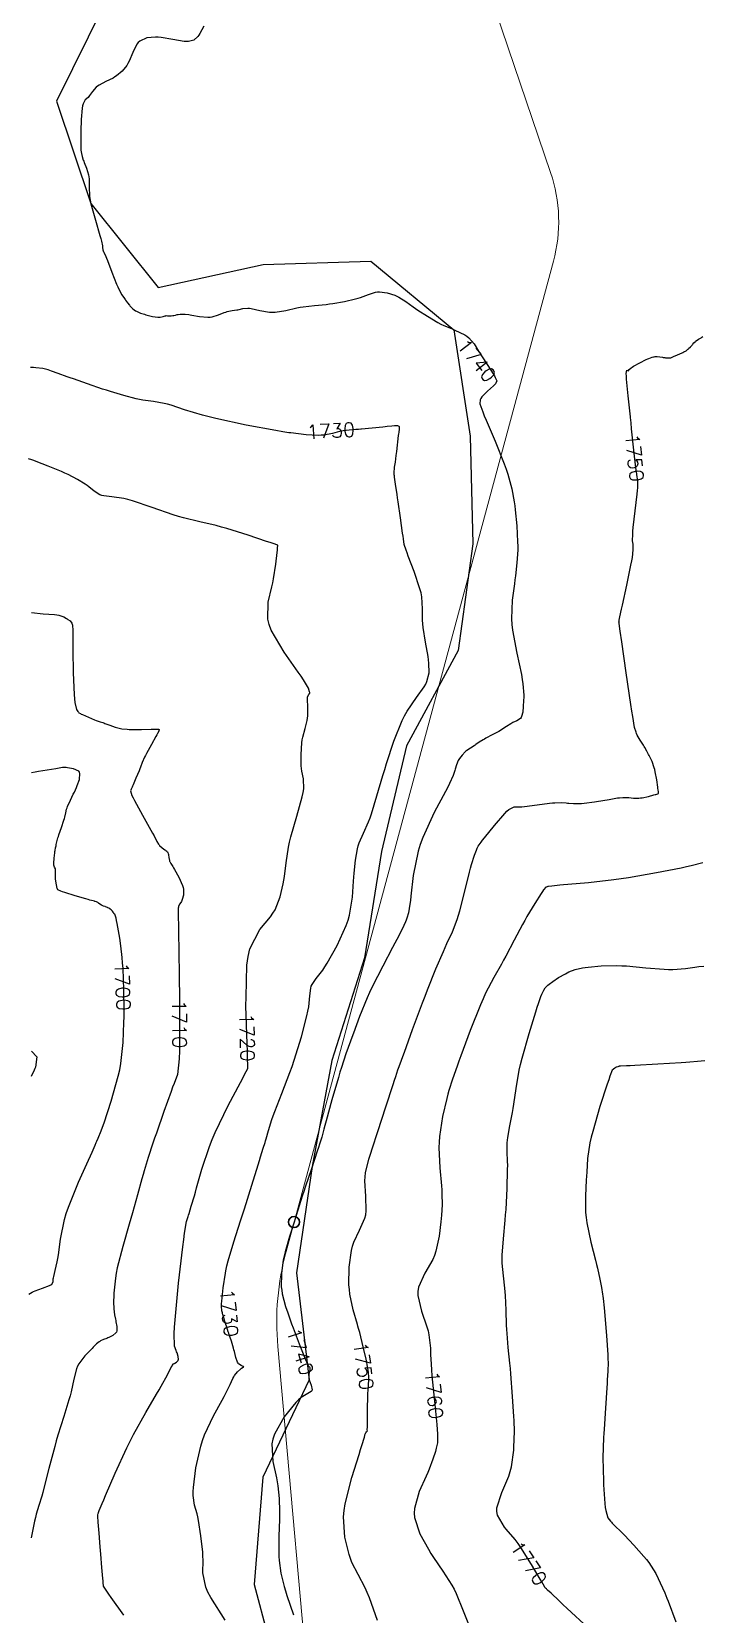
# Model space of a CAD drawing. Header units: metres. Extents: x 837477 to 838477, y 1189014 to 1191014.
# Drawn here: x 838021.5 to 838202.2, y 1190212.8 to 1190638.9 of the extents above; entities that cross this region are included whole.
import ezdxf

# ---------------------------------------------------------------- set-up
doc = ezdxf.new("R2010")
doc.units = ezdxf.units.M
doc.header["$LTSCALE"] = 0.3
doc.layers.add('COTAS 10', color=1, linetype='Continuous')
doc.layers.add('LINEA_DE_CEROS', color=61, linetype='Continuous')
doc.layers.add('Linea_Tendencia', color=51, linetype='Continuous', lineweight=20)
doc.layers.add('PTOBLIGADO', color=90, linetype='Continuous', lineweight=30)
doc.styles.get("Standard").update_dxf_attribs({"font": 'simplex.shx'})

msp = doc.modelspace()

# ---------------------------------------------------------------- linework, layer by layer
at = {"layer": 'COTAS 10'}
for points, elevation in [([(838067.854, 1190640.436), (838066.795, 1190638.417), (838066.509, 1190637.978), (838066.226, 1190637.592), (838065.229, 1190636.629), (838063.767, 1190636.28), (838063.191, 1190636.28), (838062.54, 1190636.322), (838059.573, 1190636.822), (838056.39, 1190637.362), (838055.603, 1190637.428), (838054.858, 1190637.459), (838052.509, 1190637.27), (838050.66, 1190636.41), (838050.231, 1190636.017), (838049.837, 1190635.558), (838048.711, 1190633.339), (838047.732, 1190630.946), (838047.429, 1190630.376), (838047.114, 1190629.846), (838045.863, 1190628.268), (838044.377, 1190627.042), (838043.914, 1190626.735), (838043.428, 1190626.442), (838041.485, 1190625.498), (838039.657, 1190624.566), (838039.245, 1190624.281), (838038.872, 1190623.983), (838037.864, 1190622.806), (838037.118, 1190621.705), (838036.911, 1190621.454), (838036.704, 1190621.227), (838035.952, 1190620.602), (838035.326, 1190619.504), (838035.197, 1190618.979), (838035.088, 1190618.357), (838034.855, 1190615.313), (838034.767, 1190612.151), (838034.749, 1190611.455), (838034.734, 1190610.838), (838034.703, 1190609.257), (838034.705, 1190608.277), (838034.711, 1190608.038), (838034.719, 1190607.814), (838034.767, 1190607.119), (838034.856, 1190606.479), (838034.889, 1190606.288), (838034.927, 1190606.091), (838035.094, 1190605.331), (838035.392, 1190604.359), (838035.512, 1190604.028), (838035.648, 1190603.67), (838036.274, 1190602.156), (838036.826, 1190600.376), (838036.915, 1190599.85), (838036.977, 1190599.311), (838036.97, 1190597.245), (838037.114, 1190594.536), (838037.27, 1190593.591), (838037.478, 1190592.561), (838038.649, 1190588.136), (838039.86, 1190584.05), (838040.092, 1190583.234), (838040.28, 1190582.555), (838040.584, 1190581.24), (838040.601, 1190580.858), (838040.606, 1190580.767), (838040.612, 1190580.682), (838040.637, 1190580.428), (838040.66, 1190580.254), (838040.666, 1190580.219), (838040.67, 1190580.189), (838040.68, 1190580.131), (838040.7, 1190580.078), (838040.711, 1190580.052), (838040.724, 1190580.02), (838040.788, 1190579.866), (838040.877, 1190579.672), (838040.906, 1190579.617), (838040.937, 1190579.56), (838041.063, 1190579.349), (838041.456, 1190578.427), (838041.655, 1190577.923), (838041.892, 1190577.311), (838043.076, 1190574.201), (838044.373, 1190570.936), (838044.682, 1190570.226), (838044.969, 1190569.6), (838045.824, 1190568.04), (838046.487, 1190567.096), (838046.652, 1190566.859), (838046.81, 1190566.632), (838047.315, 1190565.9), (838047.813, 1190565.254), (838047.966, 1190565.082), (838048.126, 1190564.912), (838048.758, 1190564.321), (838049.489, 1190563.795), (838049.711, 1190563.666), (838049.942, 1190563.544), (838050.847, 1190563.164), (838051.929, 1190562.826), (838052.27, 1190562.731), (838052.631, 1190562.635), (838054.085, 1190562.285), (838055.476, 1190562.057), (838055.797, 1190562.038), (838056.089, 1190562.039), (838056.914, 1190562.205), (838057.49, 1190562.422), (838057.626, 1190562.455), (838057.752, 1190562.477), (838058.122, 1190562.458), (838058.457, 1190562.395), (838058.561, 1190562.388), (838058.67, 1190562.385), (838059.104, 1190562.414), (838059.564, 1190562.484), (838059.689, 1190562.508), (838059.813, 1190562.533), (838060.253, 1190562.637), (838060.703, 1190562.737), (838060.833, 1190562.759), (838060.966, 1190562.779), (838061.468, 1190562.83), (838062, 1190562.854), (838062.153, 1190562.856), (838062.307, 1190562.857), (838062.884, 1190562.846), (838063.833, 1190562.739), (838064.221, 1190562.68), (838064.665, 1190562.608), (838066.722, 1190562.241), (838068.979, 1190562.03), (838069.547, 1190562.057), (838070.092, 1190562.119), (838071.856, 1190562.652), (838073.397, 1190563.301), (838073.8, 1190563.437), (838074.193, 1190563.554), (838075.53, 1190563.821), (838076.743, 1190563.996), (838077.059, 1190564.055), (838077.366, 1190564.119), (838078.401, 1190564.391), (838079.694, 1190564.492), (838080.163, 1190564.449), (838080.681, 1190564.376), (838082.951, 1190563.852), (838085.604, 1190563.419), (838086.363, 1190563.402), (838087.132, 1190563.429), (838089.994, 1190563.9), (838092.962, 1190564.562), (838093.796, 1190564.71), (838094.637, 1190564.842), (838097.719, 1190565.194), (838100.856, 1190565.517), (838101.731, 1190565.631), (838102.608, 1190565.756), (838105.798, 1190566.296), (838108.738, 1190566.961), (838109.458, 1190567.164), (838110.137, 1190567.376), (838112.25, 1190568.209), (838114.148, 1190568.818), (838114.692, 1190568.888), (838115.244, 1190568.915), (838117.303, 1190568.658), (838119.353, 1190567.967), (838119.898, 1190567.72), (838120.433, 1190567.45), (838122.288, 1190566.275), (838124.275, 1190564.854), (838124.894, 1190564.429), (838125.543, 1190563.989), (838128.137, 1190562.288), (838130.97, 1190560.627), (838131.771, 1190560.213), (838132.578, 1190559.819), (838134.572, 1190558.978), (838135.549, 1190558.564), (838138.179, 1190557.315), (838138.771, 1190556.924), (838139.303, 1190556.515), (838140.731, 1190554.876), (838141.926, 1190552.916), (838142.312, 1190552.304), (838142.72, 1190551.661), (838144.392, 1190549.09), (838145.869, 1190546.762), (838146.156, 1190546.273), (838146.389, 1190545.851), (838146.787, 1190544.888), (838146.442, 1190544.143), (838146.207, 1190543.859), (838145.91, 1190543.541), (838144.334, 1190542.109), (838142.808, 1190540.581), (838142.544, 1190540.201), (838142.348, 1190539.84), (838142.213, 1190538.694), (838143.037, 1190536.539), (838143.446, 1190535.542), (838143.933, 1190534.37), (838146.348, 1190528.694), (838148.828, 1190522.585), (838149.357, 1190521.14), (838149.817, 1190519.803), (838150.91, 1190515.867), (838151.502, 1190512.365), (838151.647, 1190511.301), (838151.784, 1190510.197), (838152.209, 1190505.867), (838152.438, 1190501.542), (838152.452, 1190500.439), (838152.443, 1190499.378), (838152.232, 1190495.89), (838151.824, 1190492.399), (838151.692, 1190491.336), (838151.552, 1190490.23), (838150.975, 1190485.89), (838150.777, 1190480.886), (838150.875, 1190479.362), (838151.04, 1190477.778), (838152.186, 1190471.558), (838153.438, 1190465.812), (838153.67, 1190464.526), (838153.851, 1190463.374), (838154.088, 1190460.316), (838153.992, 1190458.278), (838153.962, 1190457.768), (838153.932, 1190457.282), (838153.814, 1190455.723), (838153.5, 1190454.516), (838153.346, 1190454.252), (838153.162, 1190454.018), (838152.258, 1190453.425), (838151.165, 1190452.948), (838150.863, 1190452.787), (838150.561, 1190452.613), (838149.473, 1190451.88), (838148.22, 1190451.035), (838147.814, 1190450.79), (838147.383, 1190450.54), (838145.614, 1190449.601), (838143.896, 1190448.704), (838143.496, 1190448.48), (838143.13, 1190448.268), (838142.083, 1190447.593), (838141.215, 1190446.991), (838140.962, 1190446.824), (838140.702, 1190446.658), (838139.718, 1190446.06), (838138.748, 1190445.408), (838138.498, 1190445.208), (838138.256, 1190444.999), (838137.447, 1190444.174), (838136.759, 1190443.233), (838136.592, 1190442.95), (838136.436, 1190442.658), (838135.958, 1190441.525), (838135.572, 1190440.361), (838135.474, 1190440.05), (838135.379, 1190439.743), (838135.067, 1190438.675), (838134.111, 1190436.51), (838133.61, 1190435.512), (838133.006, 1190434.342), (838129.973, 1190428.675), (838126.855, 1190421.939), (838126.198, 1190420.094), (838125.63, 1190418.258), (838124.323, 1190411.7), (838123.681, 1190406.212), (838123.532, 1190405.05), (838123.395, 1190404.043), (838123.005, 1190401.7), (838122.557, 1190400.218), (838122.383, 1190399.754), (838122.188, 1190399.268), (838121.306, 1190397.318), (838119.882, 1190394.507), (838119.346, 1190393.477), (838118.748, 1190392.338), (838116.078, 1190387.318), (838113.253, 1190381.753), (838112.559, 1190380.271), (838111.902, 1190378.815), (838109.845, 1190373.767), (838108.181, 1190369.263), (838107.773, 1190368.15), (838107.386, 1190367.095), (838106.179, 1190363.767), (838104.956, 1190360.063), (838104.56, 1190358.771), (838104.14, 1190357.363), (838102.412, 1190351.317), (838100.84, 1190345.646), (838100.516, 1190344.475), (838100.241, 1190343.477), (838099.652, 1190341.317), (838099.06, 1190339.38), (838098.783, 1190338.524), (838098.457, 1190337.529), (838096.873, 1190332.779), (838095.211, 1190327.805), (838094.836, 1190326.668), (838094.498, 1190325.636), (838093.584, 1190322.779), (838092.77, 1190320.197), (838092.494, 1190319.339), (838092.197, 1190318.419), (838090.941, 1190314.578), (838089.758, 1190310.461), (838089.507, 1190309.367), (838089.288, 1190308.293), (838088.774, 1190304.578), (838088.763, 1190301.034), (838088.861, 1190300.067), (838089.004, 1190299.106), (838089.885, 1190295.689), (838090.482, 1190294.009), (838091.159, 1190292.102), (838091.548, 1190291.034), (838091.953, 1190289.933), (838093.551, 1190285.689), (838094.967, 1190282.069), (838095.258, 1190281.362), (838095.506, 1190280.783), (838096.037, 1190279.76), (838096.244, 1190279.572), (838096.288, 1190279.52), (838096.326, 1190279.468), (838096.415, 1190279.28), (838096.447, 1190279.064), (838096.45, 1190278.995), (838096.45, 1190278.921), (838096.426, 1190278.618), (838096.358, 1190278.225), (838096.329, 1190278.095), (838096.297, 1190277.955), (838096.146, 1190277.371), (838096.132, 1190276.548), (838096.186, 1190276.257), (838096.266, 1190275.938), (838096.275, 1190275.914), (838096.762, 1190274.561), (838097.029, 1190273.27), (838096.963, 1190273.006), (838096.837, 1190272.782), (838095.879, 1190272.314), (838094.085, 1190271.225), (838093.433, 1190270.612), (838092.713, 1190269.862), (838089.548, 1190266.026), (838086.881, 1190261.309), (838086.474, 1190260.003), (838086.211, 1190258.698), (838086.459, 1190253.987), (838087.445, 1190249.588), (838087.647, 1190248.48), (838087.819, 1190247.42), (838088.184, 1190243.987), (838088.272, 1190240.542), (838088.269, 1190239.474), (838088.255, 1190238.356), (838088.106, 1190233.909), (838088.05, 1190229.473), (838088.095, 1190228.363), (838088.165, 1190227.305), (838088.638, 1190223.909), (838089.546, 1190220.33), (838089.892, 1190219.156), (838090.278, 1190217.903), (838092.013, 1190212.716)], 1740), ([(838114.717, 1190211.176), (838112.513, 1190217.279), (838111.935, 1190218.683), (838111.371, 1190219.963), (838109.449, 1190223.555), (838107.784, 1190226.782), (838107.381, 1190227.833), (838107.005, 1190228.951), (838105.856, 1190233.555), (838105.545, 1190239.089), (838105.695, 1190240.793), (838105.949, 1190242.572), (838107.719, 1190249.619), (838109.73, 1190255.876), (838110.135, 1190257.157), (838110.474, 1190258.243), (838111.15, 1190260.534), (838111.383, 1190261.375), (838111.442, 1190261.546), (838111.499, 1190261.691), (838111.688, 1190261.99), (838111.83, 1190262.093), (838111.859, 1190262.114), (838111.883, 1190262.132), (838111.928, 1190262.169), (838111.938, 1190262.213), (838111.939, 1190262.235), (838111.94, 1190262.262), (838111.936, 1190262.394), (838111.941, 1190263.353), (838111.948, 1190263.9), (838111.957, 1190264.571), (838112.006, 1190268.011), (838112.084, 1190271.618), (838112.11, 1190272.394), (838112.139, 1190273.072), (838112.263, 1190274.717), (838112.342, 1190275.838), (838112.343, 1190276.186), (838112.335, 1190276.551), (838112.232, 1190278.005), (838111.921, 1190280.003), (838111.783, 1190280.711), (838111.621, 1190281.485), (838110.85, 1190284.838), (838109.874, 1190288.676), (838109.584, 1190289.757), (838109.401, 1190290.427), (838109.286, 1190290.845), (838108.137, 1190294.838), (838107.232, 1190299.052), (838107.087, 1190300.28), (838106.989, 1190301.534), (838107.017, 1190306.282), (838107.655, 1190310.808), (838107.94, 1190311.923), (838108.274, 1190312.977), (838109.871, 1190316.282), (838111.288, 1190319.451), (838111.508, 1190320.419), (838111.652, 1190321.427), (838111.547, 1190325.395), (838111.302, 1190329.498), (838111.358, 1190330.592), (838111.467, 1190331.667), (838112.305, 1190335.395), (838113.734, 1190339.744), (838114.215, 1190341.21), (838114.733, 1190342.79), (838116.911, 1190349.446), (838118.886, 1190355.48), (838119.276, 1190356.669), (838119.598, 1190357.648), (838120.195, 1190359.446), (838120.335, 1190359.842), (838120.369, 1190359.939), (838120.402, 1190360.03), (838120.504, 1190360.31), (838121.118, 1190361.991), (838121.473, 1190362.965), (838121.908, 1190364.159), (838124.147, 1190370.31), (838126.791, 1190377.423), (838127.481, 1190379.225), (838128.153, 1190380.954), (838130.428, 1190386.59), (838132.416, 1190391.263), (838132.907, 1190392.385), (838133.372, 1190393.432), (838134.84, 1190396.59), (838136.154, 1190399.895), (838136.522, 1190401.034), (838136.893, 1190402.27), (838138.25, 1190407.545), (838139.476, 1190412.616), (838139.764, 1190413.724), (838140.03, 1190414.703), (838140.806, 1190417.17), (838141.346, 1190418.54), (838141.462, 1190418.828), (838141.564, 1190419.076), (838141.816, 1190419.641), (838142.578, 1190420.683), (838143.002, 1190421.231), (838143.519, 1190421.891), (838146.157, 1190425.216), (838148.943, 1190428.45), (838149.554, 1190429.054), (838150.095, 1190429.531), (838151.469, 1190430.202), (838152.977, 1190430.193), (838153.602, 1190430.241), (838154.318, 1190430.312), (838157.653, 1190430.752), (838161.052, 1190431.202), (838161.808, 1190431.279), (838162.483, 1190431.336), (838164.25, 1190431.368), (838165.495, 1190431.266), (838165.841, 1190431.238), (838166.188, 1190431.209), (838167.445, 1190431.108), (838169.09, 1190431.117), (838169.681, 1190431.159), (838170.33, 1190431.218), (838173.166, 1190431.571), (838175.935, 1190431.986), (838176.542, 1190432.084), (838177.08, 1190432.174), (838178.449, 1190432.436), (838179.363, 1190432.612), (838179.614, 1190432.648), (838179.865, 1190432.678), (838180.765, 1190432.737), (838181.754, 1190432.731), (838182.061, 1190432.718), (838182.383, 1190432.702), (838183.664, 1190432.604), (838185.119, 1190432.595), (838185.55, 1190432.634), (838185.993, 1190432.691), (838187.697, 1190433.047), (838189.161, 1190433.435), (838189.453, 1190433.513), (838189.696, 1190433.578), (838190.165, 1190433.705), (838190.29, 1190433.761), (838190.316, 1190433.781), (838190.338, 1190433.804), (838190.388, 1190433.903), (838190.402, 1190434.021), (838190.403, 1190434.056), (838190.401, 1190434.091), (838190.382, 1190434.224), (838190.292, 1190434.807), (838190.246, 1190435.125), (838190.191, 1190435.512), (838189.918, 1190437.475), (838189.521, 1190439.693), (838189.388, 1190440.241), (838189.245, 1190440.759), (838188.647, 1190442.389), (838188.029, 1190443.703), (838187.873, 1190444.023), (838187.725, 1190444.323), (838187.244, 1190445.248), (838186.709, 1190446.178), (838186.526, 1190446.482), (838186.327, 1190446.806), (838185.482, 1190448.144), (838184.671, 1190449.562), (838184.494, 1190449.936), (838184.338, 1190450.302), (838183.943, 1190451.556), (838183.44, 1190454.546), (838183.215, 1190456.006), (838182.954, 1190457.74), (838181.7, 1190466.288), (838180.496, 1190474.613), (838180.08, 1190477.493), (838179.781, 1190479.566), (838179.775, 1190479.623), (838179.773, 1190479.636), (838179.772, 1190479.649), (838179.767, 1190479.687), (838179.764, 1190479.719), (838179.764, 1190479.735), (838179.765, 1190479.764), (838179.767, 1190479.79), (838179.767, 1190479.797), (838179.768, 1190479.803), (838179.769, 1190479.824), (838179.767, 1190479.852), (838179.765, 1190479.862), (838179.763, 1190479.873), (838179.752, 1190479.925), (838179.743, 1190479.99), (838179.742, 1190480.01), (838179.743, 1190480.032), (838179.75, 1190480.117), (838179.778, 1190480.294), (838179.791, 1190480.373), (838179.807, 1190480.465), (838179.883, 1190480.907), (838180.235, 1190482.603), (838180.425, 1190483.487), (838180.654, 1190484.55), (838181.816, 1190489.884), (838182.955, 1190495.304), (838183.171, 1190496.422), (838183.344, 1190497.373), (838183.606, 1190499.426), (838183.563, 1190500.389), (838183.543, 1190500.654), (838183.519, 1190500.917), (838183.404, 1190501.861), (838183.431, 1190503.67), (838183.497, 1190504.479), (838183.589, 1190505.421), (838184.133, 1190509.937), (838184.667, 1190514.433), (838184.753, 1190515.363), (838184.811, 1190516.156), (838184.799, 1190517.883), (838184.527, 1190519.681), (838184.422, 1190520.519), (838184.304, 1190521.505), (838183.771, 1190526.294), (838183.154, 1190532.029), (838182.983, 1190533.611), (838182.827, 1190535.052), (838182.812, 1190535.19), (838182.196, 1190540.874), (838181.772, 1190545.38), (838181.723, 1190546.217), (838181.703, 1190546.876), (838181.875, 1190547.774), (838182.192, 1190547.638), (838182.263, 1190547.646), (838182.327, 1190547.673), (838182.497, 1190547.933), (838183.006, 1190548.45), (838183.283, 1190548.639), (838183.619, 1190548.847), (838185.324, 1190549.766), (838187.106, 1190550.632), (838187.489, 1190550.808), (838187.825, 1190550.956), (838188.643, 1190551.257), (838189.076, 1190551.359), (838189.169, 1190551.381), (838189.25, 1190551.401), (838189.447, 1190551.448), (838189.72, 1190551.452), (838189.85, 1190551.444), (838190.003, 1190551.433), (838190.749, 1190551.357), (838191.502, 1190551.269), (838191.658, 1190551.248), (838191.792, 1190551.23), (838192.09, 1190551.178), (838192.309, 1190551.144), (838192.393, 1190551.135), (838192.488, 1190551.128), (838192.919, 1190551.106), (838193.324, 1190551.095), (838193.403, 1190551.095), (838193.467, 1190551.096), (838193.582, 1190551.107), (838193.613, 1190551.123), (838193.625, 1190551.127), (838193.639, 1190551.131), (838193.702, 1190551.141), (838194.028, 1190551.264), (838194.208, 1190551.338), (838194.428, 1190551.431), (838195.543, 1190551.909), (838196.725, 1190552.442), (838196.985, 1190552.568), (838197.217, 1190552.685), (838197.813, 1190553.03), (838198.24, 1190553.361), (838198.366, 1190553.47), (838198.495, 1190553.586), (838198.988, 1190554.066), (838199.442, 1190554.549), (838199.547, 1190554.667), (838199.642, 1190554.779), (838199.912, 1190555.125), (838200.237, 1190555.46), (838200.368, 1190555.564), (838200.517, 1190555.674), (838201.201, 1190556.11), (838201.859, 1190556.508), (838201.99, 1190556.593), (838202.1, 1190556.666), (838202.316, 1190556.84)], 1750), ([(838073.674, 1190211.261), (838069.735, 1190217.373), (838069.003, 1190218.807), (838068.427, 1190220.129), (838067.642, 1190223.968), (838067.702, 1190227.393), (838067.658, 1190228.453), (838067.589, 1190229.561), (838067.118, 1190233.968), (838066.462, 1190238.11), (838066.275, 1190239.052), (838066.087, 1190239.903), (838065.387, 1190242.238), (838065.002, 1190244.837), (838065.013, 1190245.856), (838065.073, 1190247.005), (838065.713, 1190252.238), (838067.031, 1190258.081), (838067.519, 1190259.616), (838068.06, 1190261.114), (838070.458, 1190266.225), (838072.817, 1190270.496), (838073.333, 1190271.466), (838073.79, 1190272.342), (838074.945, 1190274.737), (838075.727, 1190276.345), (838075.949, 1190276.725), (838076.173, 1190277.077), (838076.999, 1190278.116), (838077.74, 1190278.823), (838077.91, 1190278.967), (838078.065, 1190279.088), (838078.498, 1190279.336), (838078.616, 1190279.464), (838078.573, 1190279.51), (838078.496, 1190279.559), (838077.944, 1190279.776), (838077.26, 1190280.263), (838077.1, 1190280.484), (838076.952, 1190280.743), (838076.526, 1190281.986), (838076.13, 1190283.556), (838076.002, 1190284.021), (838075.866, 1190284.499), (838075.477, 1190285.775), (838075.306, 1190286.332), (838074.741, 1190288.078), (838074.601, 1190288.5), (838074.469, 1190288.896), (838074.054, 1190290.106), (838073.708, 1190291.132), (838073.619, 1190291.411), (838073.534, 1190291.688), (838073.251, 1190292.673), (838073.006, 1190293.549), (838072.944, 1190293.757), (838072.884, 1190293.95), (838072.689, 1190294.524), (838072.64, 1190295.764), (838072.673, 1190296.377), (838072.725, 1190297.107), (838073.079, 1190300.718), (838073.719, 1190304.694), (838073.814, 1190305.285), (838074.107, 1190306.619), (838074.437, 1190307.982), (838075.952, 1190313.151), (838077.767, 1190318.741), (838078.286, 1190320.369), (838078.813, 1190322.032), (838080.778, 1190328.325), (838082.484, 1190333.825), (838082.848, 1190334.988), (838083.164, 1190335.994), (838083.914, 1190338.325), (838084.392, 1190339.847), (838084.538, 1190340.342), (838084.689, 1190340.87), (838085.283, 1190343.044), (838086.226, 1190346.028), (838086.598, 1190347.067), (838087.018, 1190348.197), (838088.932, 1190353.044), (838091.09, 1190358.695), (838091.663, 1190360.331), (838092.226, 1190361.999), (838094.17, 1190368.282), (838095.662, 1190373.929), (838095.94, 1190375.197), (838096.159, 1190376.336), (838096.463, 1190379.379), (838096.679, 1190381.43), (838096.843, 1190381.944), (838097.052, 1190382.434), (838098.182, 1190384.009), (838099.911, 1190386.239), (838100.497, 1190387.142), (838101.13, 1190388.169), (838103.806, 1190392.912), (838106.253, 1190398.276), (838106.742, 1190399.696), (838107.148, 1190401.087), (838107.935, 1190405.871), (838108.209, 1190410.202), (838108.292, 1190411.307), (838108.378, 1190412.371), (838108.717, 1190415.871), (838109.27, 1190418.955), (838109.491, 1190419.756), (838109.742, 1190420.534), (838110.894, 1190423.153), (838112.268, 1190426.189), (838112.658, 1190427.229), (838113.052, 1190428.357), (838114.513, 1190433.153), (838116.125, 1190438.674), (838116.615, 1190440.258), (838117.124, 1190441.867), (838119.117, 1190447.88), (838121.329, 1190453.436), (838121.975, 1190454.756), (838122.635, 1190455.983), (838125.141, 1190459.624), (838127.251, 1190462.491), (838127.662, 1190463.229), (838127.997, 1190463.942), (838128.583, 1190466.317), (838128.496, 1190468.931), (838128.408, 1190469.795), (838128.291, 1190470.721), (838127.638, 1190474.573), (838127.006, 1190478.535), (838126.903, 1190479.53), (838126.832, 1190480.481), (838126.833, 1190483.547), (838126.611, 1190486.77), (838126.399, 1190487.82), (838126.122, 1190488.939), (838124.576, 1190493.547), (838122.966, 1190497.745), (838122.648, 1190498.605), (838122.386, 1190499.333), (838121.9, 1190500.871), (838121.667, 1190502.379), (838121.564, 1190503.089), (838121.444, 1190503.925), (838120.871, 1190507.999), (838120.256, 1190512.378), (838120.109, 1190513.407), (838119.973, 1190514.355), (838119.565, 1190517.117), (838119.296, 1190518.941), (838119.247, 1190519.299), (838119.209, 1190519.593), (838119.164, 1190520.124), (838119.184, 1190520.269), (838119.187, 1190520.32), (838119.19, 1190520.375), (838119.191, 1190520.614), (838119.233, 1190521.15), (838119.262, 1190521.393), (838119.297, 1190521.677), (838119.486, 1190523.044), (838119.729, 1190524.825), (838119.798, 1190525.37), (838119.869, 1190525.937), (838120.376, 1190530.21), (838120.432, 1190530.65), (838120.483, 1190531.036), (838120.627, 1190531.983), (838120.622, 1190532.472), (838120.579, 1190532.569), (838120.518, 1190532.65), (838120.149, 1190532.804), (838119.608, 1190532.822), (838119.438, 1190532.816), (838119.259, 1190532.806), (838118.544, 1190532.733), (838117.26, 1190532.588), (838116.723, 1190532.533), (838116.107, 1190532.471), (838113.229, 1190532.195), (838110.338, 1190531.931), (838110.214, 1190531.919), (838109.512, 1190531.858), (838108.868, 1190531.803), (838107.022, 1190531.659), (838105.446, 1190531.46), (838104.972, 1190531.369), (838104.482, 1190531.264), (838102.573, 1190530.757), (838100.257, 1190530.328), (838099.509, 1190530.271), (838098.715, 1190530.242), (838095.462, 1190530.36), (838091.367, 1190530.88), (838090.815, 1190530.949), (838089.142, 1190531.216), (838087.301, 1190531.528), (838079.256, 1190533.029), (838071.154, 1190534.754), (838069.277, 1190535.206), (838067.56, 1190535.648), (838062.68, 1190537.154), (838059.057, 1190538.359), (838058.131, 1190538.612), (838057.239, 1190538.829), (838054.295, 1190539.322), (838051.419, 1190539.73), (838050.568, 1190539.894), (838049.695, 1190540.08), (838046.344, 1190540.939), (838042.704, 1190542.033), (838041.648, 1190542.368), (838040.57, 1190542.717), (838036.502, 1190544.093), (838032.742, 1190545.418), (838031.858, 1190545.735), (838031.043, 1190546.03), (838028.666, 1190546.915), (838026.851, 1190547.565), (838026.389, 1190547.712), (838025.945, 1190547.845), (838024.49, 1190548.204), (838022.657, 1190548.433), (838021.974, 1190548.484), (838021.216, 1190548.53)], 1730), ([(838046.295, 1190212.611), (838042.908, 1190217.328), (838042.258, 1190218.256), (838041.733, 1190219.02), (838040.878, 1190220.413), (838040.782, 1190221.377), (838040.736, 1190221.87), (838040.681, 1190222.461), (838040.413, 1190225.413), (838040.098, 1190229.014), (838040.014, 1190230.014), (838039.931, 1190231.015), (838039.642, 1190234.642), (838039.428, 1190237.621), (838039.392, 1190238.214), (838039.367, 1190238.705), (838039.357, 1190239.642), (838039.447, 1190239.988), (838039.483, 1190240.106), (838039.524, 1190240.235), (838039.715, 1190240.782), (838040.503, 1190242.687), (838040.92, 1190243.672), (838041.425, 1190244.856), (838043.966, 1190250.782), (838047.123, 1190257.682), (838048.015, 1190259.48), (838048.915, 1190261.23), (838052.228, 1190267.14), (838055.167, 1190272.095), (838055.831, 1190273.241), (838056.43, 1190274.29), (838058.052, 1190277.266), (838059.03, 1190279.147), (838059.223, 1190279.506), (838059.383, 1190279.796), (838059.681, 1190280.257), (838059.857, 1190280.327), (838059.94, 1190280.369), (838060.038, 1190280.422), (838060.515, 1190280.693), (838060.929, 1190281.136), (838060.988, 1190281.296), (838061.022, 1190281.472), (838060.944, 1190282.246), (838060.658, 1190283.209), (838060.561, 1190283.504), (838060.457, 1190283.813), (838060.018, 1190285.034), (838059.885, 1190288.423), (838059.974, 1190290.099), (838060.116, 1190292.094), (838061.085, 1190301.962), (838062.219, 1190311.788), (838062.466, 1190313.757), (838062.684, 1190315.399), (838063.231, 1190318.613), (838063.645, 1190319.896), (838063.78, 1190320.32), (838063.923, 1190320.775), (838064.512, 1190322.668), (838065.337, 1190325.473), (838065.629, 1190326.502), (838065.948, 1190327.641), (838067.332, 1190332.668), (838069.377, 1190338.79), (838070.114, 1190340.619), (838070.925, 1190342.506), (838074.471, 1190349.807), (838077.723, 1190356.013), (838078.349, 1190357.211), (838078.856, 1190358.182), (838079.698, 1190359.807), (838079.75, 1190359.965), (838079.76, 1190360.01), (838079.768, 1190360.057), (838079.778, 1190360.235), (838079.688, 1190362.869), (838079.632, 1190364.465), (838079.562, 1190366.436), (838079.199, 1190376.684), (838079.263, 1190378.959), (838079.502, 1190387.56), (838079.852, 1190389.927), (838080.318, 1190392.014), (838082.961, 1190397.227), (838085.873, 1190400.629), (838086.507, 1190401.575), (838087.067, 1190402.523), (838088.469, 1190405.959), (838089.265, 1190409.471), (838089.443, 1190410.466), (838089.602, 1190411.471), (838090.026, 1190415.181), (838090.657, 1190419.401), (838090.947, 1190420.727), (838091.287, 1190422.122), (838092.935, 1190427.728), (838094.409, 1190432.944), (838094.641, 1190434.092), (838094.796, 1190435.112), (838094.717, 1190437.728), (838094.269, 1190439.821), (838094.191, 1190440.511), (838094.133, 1190441.249), (838094.091, 1190444.315), (838094.309, 1190447.447), (838094.415, 1190448.226), (838094.542, 1190448.967), (838095.164, 1190451.328), (838095.729, 1190453.501), (838095.819, 1190454.124), (838095.88, 1190454.757), (838095.862, 1190457.119), (838095.781, 1190459.102), (838095.803, 1190459.495), (838095.845, 1190459.821), (838096.154, 1190460.438), (838096.403, 1190460.816), (838096.406, 1190460.993), (838096.38, 1190461.2), (838096.049, 1190462.206), (838094.734, 1190464.423), (838094.088, 1190465.394), (838093.32, 1190466.52), (838089.527, 1190471.874), (838086.068, 1190477.807), (838085.51, 1190479.297), (838085.124, 1190480.722), (838085.175, 1190485.315), (838086.216, 1190489.425), (838086.455, 1190490.545), (838086.672, 1190491.656), (838087.278, 1190495.602), (838087.64, 1190498.747), (838087.704, 1190499.354), (838087.752, 1190499.846), (838087.795, 1190500.666), (838086.536, 1190501.124), (838085.762, 1190501.386), (838084.805, 1190501.707), (838079.817, 1190503.358), (838074.057, 1190505.149), (838072.614, 1190505.558), (838071.237, 1190505.93), (838066.812, 1190506.959), (838062.415, 1190508.033), (838061.056, 1190508.432), (838059.635, 1190508.875), (838053.992, 1190510.844), (838048.65, 1190512.656), (838047.419, 1190513), (838046.296, 1190513.276), (838043.137, 1190513.704), (838040.91, 1190513.923), (838040.374, 1190514.067), (838039.874, 1190514.248), (838038.36, 1190515.201), (838036.89, 1190516.409), (838036.417, 1190516.75), (838035.915, 1190517.094), (838033.867, 1190518.36), (838031.292, 1190519.692), (838030.459, 1190520.078), (838029.573, 1190520.471), (838025.941, 1190521.953), (838022.71, 1190523.19), (838022.077, 1190523.429), (838021.558, 1190523.624), (838020.629, 1190523.953)], 1720), ([(838021.454, 1190482.553), (838024.586, 1190482.207), (838027.626, 1190482.039), (838028.272, 1190481.961), (838028.833, 1190481.869), (838030.155, 1190481.423), (838030.889, 1190480.926), (838031.08, 1190480.801), (838031.266, 1190480.683), (838031.891, 1190480.306), (838032.353, 1190479.694), (838032.435, 1190479.429), (838032.498, 1190479.121), (838032.562, 1190477.663), (838032.547, 1190474.872), (838032.56, 1190473.725), (838032.58, 1190472.416), (838032.715, 1190466.334), (838032.954, 1190460.472), (838033.039, 1190459.301), (838033.133, 1190458.326), (838033.544, 1190456.438), (838033.927, 1190455.934), (838034.004, 1190455.831), (838034.069, 1190455.745), (838034.195, 1190455.567), (838034.618, 1190455.337), (838034.869, 1190455.218), (838035.178, 1190455.075), (838036.779, 1190454.358), (838038.466, 1190453.634), (838038.831, 1190453.487), (838039.15, 1190453.362), (838039.932, 1190453.103), (838040.629, 1190452.895), (838040.895, 1190452.803), (838041.193, 1190452.696), (838042.533, 1190452.185), (838043.971, 1190451.667), (838044.331, 1190451.555), (838044.674, 1190451.457), (838045.776, 1190451.218), (838047.201, 1190451.108), (838047.748, 1190451.09), (838048.361, 1190451.079), (838051.124, 1190451.088), (838053.714, 1190451.127), (838054.217, 1190451.135), (838054.628, 1190451.142), (838055.339, 1190451.157), (838055.433, 1190451.164), (838055.455, 1190451.165), (838055.475, 1190451.167), (838055.533, 1190451.17), (838055.579, 1190451.172), (838055.605, 1190451.172), (838055.653, 1190451.17), (838055.7, 1190451.154), (838055.712, 1190451.145), (838055.725, 1190451.134), (838055.769, 1190451.077), (838055.807, 1190451.022), (838055.817, 1190451.012), (838055.825, 1190451.003), (838055.852, 1190450.992), (838055.862, 1190450.976), (838055.861, 1190450.964), (838055.857, 1190450.949), (838055.83, 1190450.869), (838055.792, 1190450.766), (838055.783, 1190450.736), (838055.774, 1190450.705), (838055.744, 1190450.592), (838055.423, 1190449.97), (838055.231, 1190449.62), (838054.993, 1190449.192), (838053.759, 1190447.003), (838052.453, 1190444.623), (838052.169, 1190444.075), (838051.92, 1190443.575), (838051.301, 1190442.171), (838050.796, 1190440.862), (838050.618, 1190440.422), (838050.424, 1190439.949), (838049.585, 1190437.96), (838048.815, 1190436.164), (838048.665, 1190435.813), (838048.542, 1190435.524), (838048.324, 1190435.005), (838048.263, 1190434.861), (838048.239, 1190434.809), (838048.212, 1190434.751), (838048.087, 1190434.496), (838048.504, 1190433.317), (838048.818, 1190432.676), (838049.218, 1190431.9), (838051.382, 1190427.96), (838053.635, 1190423.939), (838054.091, 1190423.111), (838054.475, 1190422.407), (838055.258, 1190420.897), (838055.668, 1190420.207), (838055.817, 1190420.02), (838055.981, 1190419.835), (838056.701, 1190419.183), (838057.384, 1190418.652), (838057.525, 1190418.544), (838057.645, 1190418.452), (838057.902, 1190418.258), (838058.019, 1190418.153), (838058.051, 1190418.118), (838058.082, 1190418.079), (838058.191, 1190417.916), (838058.297, 1190417.602), (838058.327, 1190417.469), (838058.357, 1190417.315), (838058.465, 1190416.59), (838058.614, 1190415.821), (838058.669, 1190415.639), (838058.731, 1190415.471), (838059.004, 1190414.975), (838059.523, 1190414.167), (838059.74, 1190413.802), (838059.988, 1190413.376), (838061.146, 1190411.325), (838062.17, 1190409.083), (838062.334, 1190408.536), (838062.446, 1190408.021), (838062.418, 1190406.43), (838062.041, 1190405.237), (838061.933, 1190404.973), (838061.824, 1190404.739), (838061.416, 1190404.133), (838061.092, 1190403.493), (838061.034, 1190403.237), (838060.991, 1190402.946), (838060.954, 1190401.61), (838061.042, 1190397.319), (838061.077, 1190395.165), (838061.117, 1190392.591), (838061.251, 1190383.495), (838061.304, 1190379.81), (838061.359, 1190367.053), (838061.316, 1190364.497), (838061.247, 1190362.362), (838060.792, 1190358.176), (838059.85, 1190355.774), (838059.475, 1190354.764), (838059.051, 1190353.605), (838057.109, 1190348.176), (838055.087, 1190342.382), (838054.613, 1190340.993), (838054.176, 1190339.698), (838052.906, 1190335.797), (838051.834, 1190332.262), (838051.521, 1190331.196), (838051.201, 1190330.093), (838049.987, 1190325.797), (838048.619, 1190320.899), (838048.201, 1190319.416), (838047.766, 1190317.877), (838046.055, 1190311.865), (838044.572, 1190306.066), (838044.281, 1190304.663), (838044.042, 1190303.347), (838043.611, 1190299.327), (838043.585, 1190296.331), (838043.602, 1190295.662), (838043.629, 1190295.062), (838043.814, 1190293.474), (838044.065, 1190292.297), (838044.134, 1190291.957), (838044.203, 1190291.61), (838044.451, 1190290.304), (838044.431, 1190289.11), (838044.332, 1190288.832), (838044.191, 1190288.579), (838043.344, 1190287.856), (838042.288, 1190287.343), (838042.016, 1190287.221), (838041.752, 1190287.108), (838040.874, 1190286.771), (838040.085, 1190286.426), (838039.878, 1190286.307), (838039.676, 1190286.178), (838038.988, 1190285.628), (838038.099, 1190284.762), (838037.77, 1190284.434), (838037.406, 1190284.067), (838035.792, 1190282.421), (838034.213, 1190280.299), (838033.87, 1190279.631), (838033.569, 1190278.929), (838032.821, 1190276.104), (838032.122, 1190272.715), (838031.85, 1190271.657), (838031.545, 1190270.547), (838030.162, 1190266.104), (838028.572, 1190261.048), (838028.137, 1190259.551), (838027.703, 1190258.011), (838026.155, 1190252.098), (838024.803, 1190246.799), (838024.494, 1190245.646), (838024.213, 1190244.63), (838023.43, 1190242.098), (838022.744, 1190239.769), (838022.524, 1190238.882), (838022.289, 1190237.889), (838021.333, 1190233.43)], 1710), ([(838020.718, 1190299.004), (838021.631, 1190299.568), (838022.007, 1190299.741), (838022.437, 1190299.921), (838024.436, 1190300.633), (838026.305, 1190301.358), (838026.652, 1190301.545), (838026.926, 1190301.727), (838027.299, 1190302.339), (838027.32, 1190303.152), (838027.371, 1190303.461), (838027.442, 1190303.807), (838027.859, 1190305.358), (838028.403, 1190307.744), (838028.553, 1190308.616), (838028.702, 1190309.579), (838029.24, 1190313.821), (838030.316, 1190319.119), (838030.806, 1190320.749), (838031.378, 1190322.448), (838034.135, 1190329.173), (838036.829, 1190335.078), (838037.362, 1190336.26), (838037.802, 1190337.246), (838038.619, 1190339.173), (838038.875, 1190339.844), (838038.961, 1190340.037), (838039.054, 1190340.235), (838039.445, 1190340.976), (838040.244, 1190342.975), (838040.595, 1190343.964), (838041.001, 1190345.143), (838042.933, 1190350.976), (838044.83, 1190357.694), (838045.213, 1190359.431), (838045.535, 1190361.114), (838046.185, 1190366.748), (838046.365, 1190372.148), (838046.39, 1190373.684), (838046.391, 1190373.785), (838046.404, 1190375.237), (838046.366, 1190380.996), (838046.123, 1190386.69), (838046.008, 1190388.204), (838045.873, 1190389.69), (838045.478, 1190392.763), (838045.212, 1190394.829), (838044.532, 1190398.837), (838044.386, 1190399.611), (838044.257, 1190400.238), (838043.941, 1190401.288), (838043.742, 1190401.432), (838043.687, 1190401.489), (838043.633, 1190401.553), (838043.436, 1190401.843), (838043.233, 1190402.15), (838043.174, 1190402.225), (838043.114, 1190402.295), (838042.888, 1190402.512), (838042.653, 1190402.688), (838042.587, 1190402.733), (838042.52, 1190402.776), (838042.278, 1190402.919), (838042.032, 1190403.047), (838041.964, 1190403.082), (838041.895, 1190403.115), (838041.647, 1190403.231), (838041.374, 1190403.342), (838041.29, 1190403.372), (838041.202, 1190403.402), (838040.853, 1190403.509), (838040.477, 1190403.654), (838040.372, 1190403.708), (838040.266, 1190403.769), (838039.881, 1190404.038), (838039.498, 1190404.316), (838039.394, 1190404.382), (838039.291, 1190404.443), (838038.926, 1190404.623), (838038.581, 1190404.753), (838038.491, 1190404.782), (838038.402, 1190404.808), (838038.1, 1190404.877), (838037.181, 1190405.121), (838036.704, 1190405.257), (838036.13, 1190405.422), (838033.253, 1190406.269), (838030.395, 1190407.155), (838029.834, 1190407.345), (838029.372, 1190407.513), (838028.536, 1190407.919), (838028.349, 1190408.348), (838028.298, 1190408.529), (838028.246, 1190408.737), (838028.061, 1190409.712), (838027.931, 1190410.817), (838027.914, 1190411.107), (838027.905, 1190411.389), (838027.944, 1190412.349), (838027.959, 1190413.15), (838027.935, 1190413.332), (838027.899, 1190413.497), (838027.667, 1190413.949), (838027.455, 1190414.538), (838027.432, 1190414.79), (838027.423, 1190415.08), (838027.516, 1190416.447), (838027.695, 1190417.849), (838027.741, 1190418.162), (838027.784, 1190418.441), (838027.926, 1190419.176), (838028.061, 1190419.743), (838028.1, 1190419.916), (838028.139, 1190420.096), (838028.29, 1190420.805), (838028.571, 1190421.854), (838028.694, 1190422.248), (838028.836, 1190422.688), (838029.509, 1190424.649), (838030.172, 1190426.622), (838030.307, 1190427.069), (838030.421, 1190427.472), (838030.658, 1190428.569), (838030.915, 1190429.596), (838031.042, 1190429.956), (838031.193, 1190430.348), (838031.94, 1190432.036), (838032.7, 1190433.618), (838032.859, 1190433.943), (838032.997, 1190434.218), (838033.307, 1190434.806), (838033.569, 1190435.393), (838033.675, 1190435.669), (838033.797, 1190435.995), (838034.358, 1190437.578), (838034.514, 1190439.18), (838034.38, 1190439.517), (838034.169, 1190439.808), (838032.767, 1190440.473), (838031.152, 1190440.743), (838030.807, 1190440.786), (838030.505, 1190440.814), (838029.785, 1190440.798), (838028.893, 1190440.625), (838028.483, 1190440.554), (838028.003, 1190440.473), (838025.681, 1190440.099), (838023.337, 1190439.718), (838022.843, 1190439.633), (838022.416, 1190439.556), (838021.431, 1190439.353)], 1700), ([(838202.299, 1190415.127), (838199.156, 1190414.329), (838197.892, 1190414.05), (838196.457, 1190413.744), (838189.854, 1190412.427), (838182.346, 1190411.121), (838180.341, 1190410.822), (838178.369, 1190410.551), (838171.512, 1190409.796), (838165.957, 1190409.309), (838164.805, 1190409.206), (838163.821, 1190409.116), (838161.66, 1190408.907), (838160.759, 1190408.789), (838160.568, 1190408.756), (838160.403, 1190408.723), (838160.02, 1190408.607), (838159.437, 1190407.865), (838159.146, 1190407.438), (838158.799, 1190406.916), (838157.078, 1190404.229), (838154.952, 1190400.69), (838154.35, 1190399.63), (838153.742, 1190398.535), (838151.498, 1190394.291), (838149.264, 1190390.038), (838148.663, 1190388.937), (838148.069, 1190387.869), (838145.988, 1190384.291), (838143.783, 1190380.055), (838143.112, 1190378.573), (838142.414, 1190376.956), (838139.673, 1190370), (838137.163, 1190363.224), (838136.61, 1190361.721), (838136.119, 1190360.379), (838134.859, 1190356.882), (838133.935, 1190353.864), (838133.656, 1190352.824), (838133.366, 1190351.695), (838132.234, 1190346.882), (838131.384, 1190341.481), (838131.271, 1190339.982), (838131.212, 1190338.481), (838131.443, 1190333.046), (838131.891, 1190328.199), (838131.968, 1190327.068), (838132.025, 1190326.03), (838132.063, 1190323.046), (838131.894, 1190320.306), (838131.82, 1190319.423), (838131.734, 1190318.485), (838131.326, 1190314.646), (838130.435, 1190310.561), (838130.045, 1190309.469), (838129.592, 1190308.393), (838127.436, 1190304.646), (838125.737, 1190300.867), (838125.571, 1190299.771), (838125.538, 1190298.653), (838126.518, 1190294.436), (838128.008, 1190290.252), (838128.295, 1190289.154), (838128.528, 1190288.083), (838128.918, 1190284.436), (838128.99, 1190282.814), (838129.107, 1190280.148), (838129.213, 1190278.673), (838129.343, 1190277.073), (838130.007, 1190270.255), (838130.628, 1190263.885), (838130.731, 1190262.567), (838130.804, 1190261.443), (838130.82, 1190258.992), (838130.527, 1190257.601), (838130.406, 1190257.144), (838130.268, 1190256.657), (838129.623, 1190254.638), (838128.593, 1190251.947), (838128.212, 1190251.036), (838127.789, 1190250.052), (838125.915, 1190245.901), (838124.633, 1190241.338), (838124.584, 1190240.096), (838124.667, 1190238.862), (838126.07, 1190234.483), (838128.402, 1190230.321), (838129.07, 1190229.224), (838129.748, 1190228.152), (838132.28, 1190224.483), (838134.705, 1190220.705), (838135.316, 1190219.565), (838135.901, 1190218.384), (838137.797, 1190213.779), (838139.55, 1190209.281)], 1760), ([(838171.429, 1190209.188), (838165.811, 1190214.403), (838164.643, 1190215.488), (838163.643, 1190216.417), (838161.429, 1190218.477), (838160.518, 1190219.332), (838160.339, 1190219.501), (838160.192, 1190219.642), (838159.926, 1190219.906), (838159.881, 1190219.984), (838159.32, 1190220.927), (838158.959, 1190221.545), (838158.513, 1190222.309), (838156.203, 1190226.276), (838153.339, 1190230.8), (838152.544, 1190231.914), (838151.748, 1190232.968), (838149.31, 1190235.771), (838148.869, 1190236.276), (838147.005, 1190239.485), (838146.85, 1190240.477), (838146.851, 1190241.513), (838148.161, 1190245.631), (838150.072, 1190250.06), (838150.454, 1190251.293), (838150.771, 1190252.529), (838151.383, 1190257.018), (838151.537, 1190260.655), (838151.566, 1190261.354), (838151.588, 1190261.918), (838151.618, 1190262.845), (838151.523, 1190264.198), (838151.467, 1190265.032), (838151.397, 1190266.066), (838151.037, 1190271.457), (838150.596, 1190277.557), (838150.475, 1190279.038), (838150.355, 1190280.428), (838149.928, 1190284.694), (838149.577, 1190288.464), (838149.506, 1190289.541), (838149.446, 1190290.632), (838149.321, 1190294.694), (838149.175, 1190298.642), (838149.102, 1190299.662), (838149.015, 1190300.65), (838148.582, 1190303.955), (838148.265, 1190307.373), (838148.252, 1190308.432), (838148.271, 1190309.541), (838148.608, 1190313.955), (838149.092, 1190318.908), (838149.204, 1190320.357), (838149.307, 1190321.839), (838149.597, 1190327.472), (838149.74, 1190332.566), (838149.749, 1190333.708), (838149.745, 1190334.735), (838149.621, 1190337.472), (838149.6, 1190339.732), (838149.661, 1190340.457), (838149.752, 1190341.225), (838150.321, 1190344.355), (838151.041, 1190347.964), (838151.227, 1190349.033), (838151.406, 1190350.133), (838152.007, 1190354.355), (838152.89, 1190359.317), (838153.248, 1190360.881), (838153.655, 1190362.529), (838155.533, 1190369.17), (838157.348, 1190375.072), (838157.715, 1190376.255), (838158.023, 1190377.241), (838158.648, 1190379.17), (838158.923, 1190379.825), (838159.01, 1190380.008), (838159.103, 1190380.192), (838159.479, 1190380.862), (838159.891, 1190381.48), (838160.007, 1190381.631), (838160.124, 1190381.773), (838160.55, 1190382.213), (838161.263, 1190382.756), (838161.559, 1190382.963), (838161.899, 1190383.194), (838163.485, 1190384.233), (838165.297, 1190385.293), (838165.779, 1190385.538), (838166.253, 1190385.761), (838167.895, 1190386.391), (838169.944, 1190386.842), (838170.675, 1190386.953), (838171.477, 1190387.057), (838174.961, 1190387.384), (838179.201, 1190387.486), (838180.479, 1190387.45), (838181.802, 1190387.385), (838186.956, 1190386.918), (838191.909, 1190386.49), (838193.106, 1190386.45), (838194.227, 1190386.444), (838197.644, 1190386.707), (838200.178, 1190387.101), (838200.742, 1190387.178), (838201.247, 1190387.241), (838202.574, 1190387.352)], 1770), ([(838021.463, 1190364.436), (838022.927, 1190362.927), (838022.519, 1190360.172), (838022.374, 1190359.763), (838022.201, 1190359.331), (838021.339, 1190357.588)], 1690), ([(838202.854, 1190361.801), (838200.894, 1190361.64), (838198.826, 1190361.461), (838197.77, 1190361.389), (838196.504, 1190361.307), (838190.185, 1190360.931), (838183.974, 1190360.582), (838182.777, 1190360.518), (838181.806, 1190360.468), (838180.185, 1190360.402), (838180.05, 1190360.417), (838180.016, 1190360.418), (838179.984, 1190360.416), (838179.879, 1190360.399), (838179.747, 1190360.361), (838179.698, 1190360.347), (838179.643, 1190360.332), (838179.397, 1190360.265), (838179.101, 1190360.156), (838179.015, 1190360.115), (838178.927, 1190360.068), (838178.593, 1190359.86), (838178.278, 1190359.631), (838178.203, 1190359.572), (838178.132, 1190359.514), (838177.917, 1190359.321), (838177.3, 1190357.711), (838176.976, 1190356.76), (838176.586, 1190355.591), (838174.623, 1190349.544), (838172.654, 1190342.844), (838172.26, 1190341.263), (838171.932, 1190339.801), (838171.291, 1190335.509), (838171.067, 1190331.836), (838171.001, 1190330.764), (838170.934, 1190329.668), (838170.678, 1190325.509), (838170.741, 1190320.969), (838170.875, 1190319.632), (838171.06, 1190318.26), (838172.15, 1190313.018), (838173.39, 1190308.158), (838173.67, 1190307.027), (838173.922, 1190305.99), (838174.604, 1190303.018), (838175.049, 1190300.795), (838175.152, 1190300.229), (838175.247, 1190299.684), (838175.518, 1190297.896), (838175.778, 1190295.36), (838175.866, 1190294.344), (838175.961, 1190293.192), (838176.361, 1190287.896), (838176.695, 1190282.663), (838176.747, 1190281.55), (838176.783, 1190280.584), (838176.771, 1190278.306), (838176.59, 1190275.965), (838176.52, 1190274.959), (838176.442, 1190273.797), (838176.087, 1190268.306), (838175.739, 1190262.717), (838175.665, 1190261.494), (838175.601, 1190260.411), (838175.451, 1190257.67), (838175.422, 1190255.026), (838175.434, 1190254.004), (838175.456, 1190252.857), (838175.609, 1190247.67), (838175.911, 1190242.656), (838176.027, 1190241.618), (838176.157, 1190240.733), (838176.743, 1190238.804), (838177.472, 1190237.882), (838177.691, 1190237.631), (838177.918, 1190237.383), (838178.804, 1190236.504), (838180.136, 1190235.207), (838180.645, 1190234.695), (838181.214, 1190234.117), (838183.776, 1190231.476), (838186.477, 1190228.426), (838187.134, 1190227.589), (838187.751, 1190226.756), (838189.654, 1190223.776), (838191.482, 1190219.992), (838192.053, 1190218.652), (838192.651, 1190217.185), (838192.972, 1190216.336), (838195.046, 1190210.832)], 1780)]:
    msp.add_lwpolyline(points, dxfattribs=dict(at, elevation=elevation))
at = {"layer": 'LINEA_DE_CEROS'}
for points in [[(838041.072, 1190646.136), (838028.147, 1190620.176), (838037.448, 1190592.708), (838055.536, 1190570.039), (838083.858, 1190576.27), (838112.846, 1190577.119), (838135.241, 1190558.694), (838139.616, 1190530.026), (838140.332, 1190501.035), (838136.393, 1190472.304), (838122.486, 1190446.609), (838115.763, 1190418.223), (838111.178, 1190389.588), (838102.415, 1190361.943), (838097.092, 1190333.436), (838092.837, 1190304.75)], [(838092.837, 1190304.75), (838096.262, 1190275.953), (838083.789, 1190249.773), (838081.438, 1190220.868), (838088.84, 1190193.225)]]:
    msp.add_lwpolyline(points, dxfattribs=at)
at = {"layer": 'Linea_Tendencia', "elevation": 1705.277}
msp.add_lwpolyline([(838041.852, 1190952.651), (838161.325, 1190600.98, -0.1489294), (838162.085, 1190577.097), (838092.197, 1190318.419), (838090.052, 1190310.478, 0.0884495), (838087.814, 1190284.95), (838097.391, 1190177.634, -0.5984124), (837989.861, 1190106.984), (837822.862, 1190197.61, 0.7000047), (837663.814, 1190056.912), (837745.081, 1189850.404, -0.1097979), (837752.709, 1189801.964), (837723.495, 1189335.311)], format="xyb", dxfattribs=at)
at = {"layer": 'PTOBLIGADO'}
msp.add_circle((838092.197, 1190318.419, 1740), 1.494, dxfattribs=at)

# ---------------------------------------------------------------- texts
at = {"layer": 'COTAS 10', "char_height": 3.8, "attachment_point": 7}
for s, insert, rotation in [('1740', (838135.873, 1190554.31, 1740), 308.67191), ('1730', (838095.715, 1190529.218, 1730), 3.174), ('1750', (838181.391, 1190530.538, 1750), 275.99758), ('1700', (838043.792, 1190388.28, 1700), 272.75749), ('1710', (838059.34, 1190378.24, 1710), 270.58784), ('1720', (838077.465, 1190374.63, 1720), 271.55533), ('1730', (838072.219, 1190300.287, 1730), 275.32505), ('1740', (838090.032, 1190289.184, 1740), 287.75514), ('1750', (838108.132, 1190285.863, 1750), 278.13096), ('1760', (838127.481, 1190278.209, 1760), 274.95479), ('1770', (838150.262, 1190230.934, 1770), 303.81466)]:
    msp.add_mtext(s, dxfattribs=dict(at, insert=insert, rotation=rotation))

doc.saveas('drawing.dxf')
